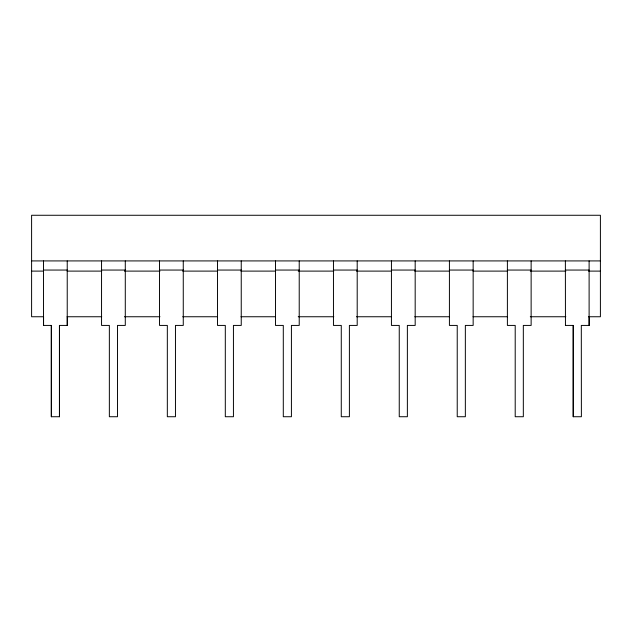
<?xml version="1.0" encoding="UTF-8"?>
<svg xmlns="http://www.w3.org/2000/svg" width="632" height="632" viewBox="0 0 632 632"><rect width="100%" height="100%" fill="white"/><g stroke="black" fill="none" stroke-linecap="round" stroke-linejoin="round"><path stroke-width="0.95" d="M31.6 260.921L600.4 260.921M43.489 270.054L67.229 270.054M101.547 270.054L125.286 270.054M159.525 270.054L183.264 270.054M217.503 270.054L241.242 270.054M275.481 270.054L299.22 270.054M333.459 270.054L357.199 270.054M391.437 270.054L415.177 270.054M449.415 270.054L473.155 270.054M507.393 270.054L531.133 270.054M565.379 270.054L589.111 270.054M31.6 271.104L43.45 271.104M67.15 271.104L101.713 271.104M124.425 271.104L159.975 271.104M182.688 271.104L217.25 271.104M240.95 271.104L275.512 271.104M298.225 271.104L333.775 271.104M356.488 271.104L391.05 271.104M414.75 271.104L449.312 271.104M473.013 271.104L507.575 271.104M530.288 271.104L565.837 271.104M588.55 271.104L600.4 271.104M43.45 316.75L31.6 316.75L31.6 215.267L600.4 215.267L600.4 316.75L588.55 316.75M67.15 316.75L101.713 316.75M124.425 316.75L159.975 316.75M182.688 316.75L217.25 316.75M240.95 316.75L275.512 316.75M298.225 316.75L333.775 316.75M356.488 316.75L391.05 316.75M414.75 316.75L449.312 316.75M473.013 316.75L507.575 316.75M530.288 316.75L565.837 316.75M565.379 325.425L573.264 325.425L573.264 416.733M589.19 316.632L589.19 325.425L581.306 325.425L581.385 416.733L573.184 416.733L573.184 325.425M589.111 260.921L589.111 325.425M565.379 260.921L565.45 325.425M531.133 260.921L531.133 325.425L523.328 325.425L523.328 416.733L515.206 416.733L515.206 325.425L507.393 325.425L507.393 260.921M473.155 260.921L473.155 325.425L465.349 325.425L465.349 416.733L457.228 416.733L457.228 325.425L449.415 325.425L449.415 260.921M415.177 260.921L415.177 325.425L407.371 325.425L407.371 416.733L399.25 416.733L399.25 325.425L391.437 325.425L391.437 260.921M357.199 260.921L357.199 325.425L349.393 325.425L349.393 416.733L341.272 416.733L341.272 325.425L333.459 325.425L333.459 260.921M299.22 260.921L299.22 325.425L291.415 325.425L291.415 416.733L283.294 416.733L283.294 325.425L275.481 325.425L275.481 260.921M241.242 260.921L241.242 325.425L233.437 325.425L233.437 416.733L225.308 416.733L225.308 325.425L217.503 325.425L217.503 260.921M183.264 260.921L183.264 325.425L175.459 325.425L175.459 416.733L167.33 416.733L167.33 325.425L159.525 325.425L159.525 260.921M125.286 260.921L125.286 325.425L117.481 325.425L117.481 416.733L109.352 416.733L109.352 325.425L101.547 325.425L101.547 260.921M67.308 316.632L67.308 325.425L59.424 325.425L59.424 416.733M67.229 260.921L67.229 325.425M59.503 325.425L59.503 416.733L51.303 416.733L51.303 325.425M51.374 416.733L51.374 325.425L43.489 325.425L43.489 260.921M43.569 316.632L43.569 325.425"/></g></svg>
